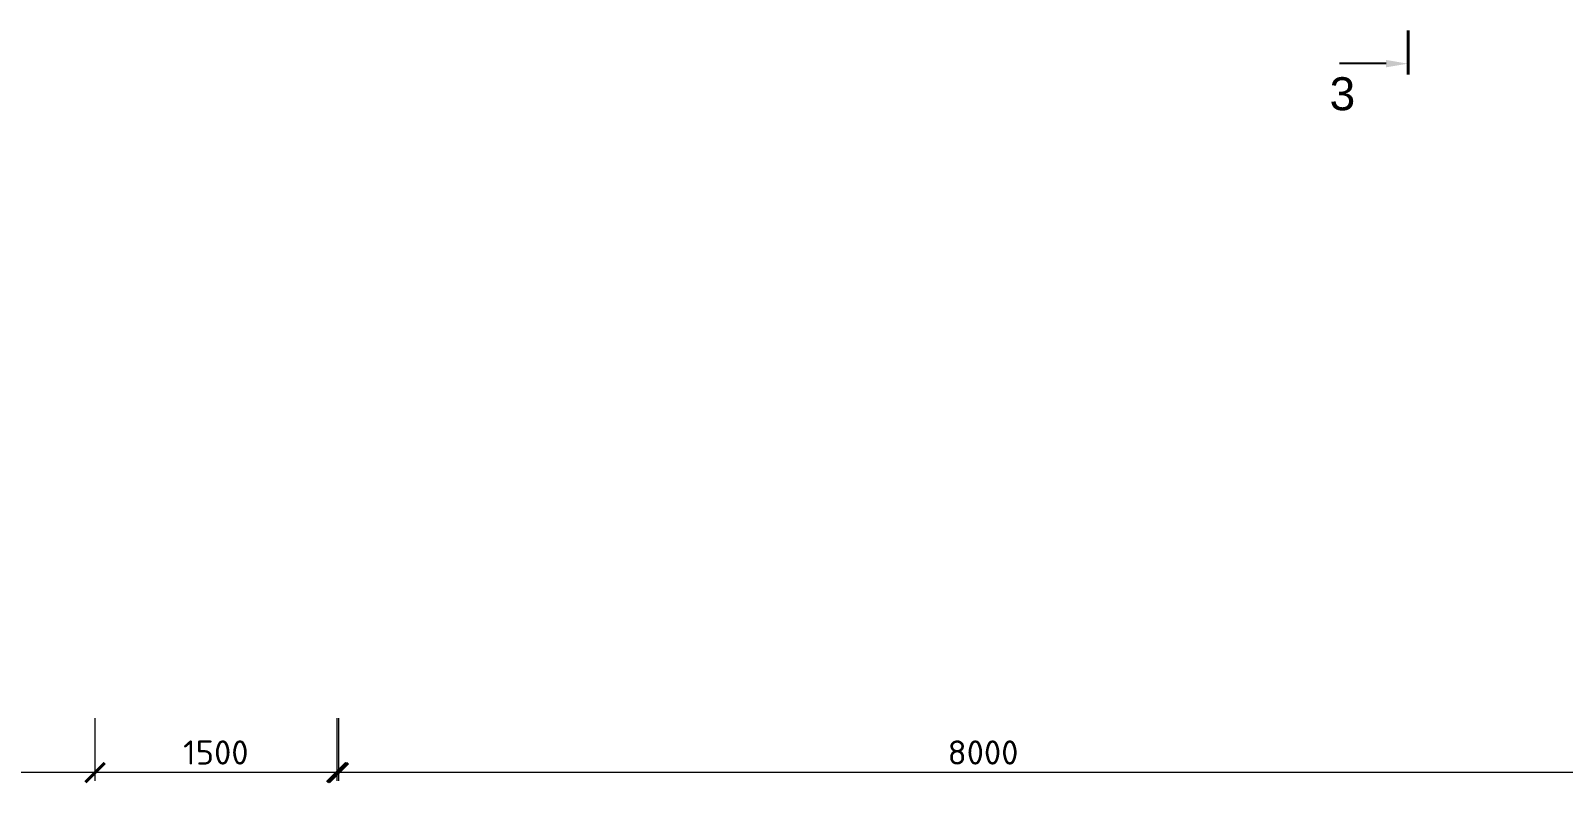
# Model space of a CAD drawing. Header units: millimetres. Extents: x 313506 to 417817, y -39276 to 9875.
# Drawn here: x 327358 to 336869, y -39276 to -34606 of the extents above; entities that cross this region are included whole.
import ezdxf

# ---------------------------------------------------------------- set-up
doc = ezdxf.new("R2010")
doc.units = ezdxf.units.MM
doc.styles.add('ARTEM Arial', font='simplex.shx')
doc.dimstyles.new('ARTEM', dxfattribs={"dimtxt": 70, "dimasz": 50, "dimexe": 35, "dimexo": 15, "dimgap": 10, "dimtad": 1, "dimdec": 0, "dimtxsty": 'ARTEM Arial', "dimcen": 2.5, "dimclrd": 7, "dimclre": 7, "dimclrt": 7, "dimadec": 0, "dimazin": 0, "dimtfac": 1, "dimtdec": 0, "dimtmove": 0, "dimatfit": 3, "dimfxl": 1, "dimlwd": 15, "dimlwe": 15, "dimarcsym": 0})

# ---------------------------------------------------------------- blocks, each defined once
blk = doc.blocks.new('_ArchTick')
at = {"color": 0, "linetype": 'ByBlock', "const_width": 0.15}
blk.add_lwpolyline([(-0.5, -0.5), (0.5, 0.5)], dxfattribs=at)
blk = doc.blocks.new('*D344')
at = {"color": 7, "lineweight": 15, "transparency": 16777216}
for p, q in [((327757.5, -38872), (327757.5, -39259.3)), ((329257.5, -38872), (329257.5, -39259.3)), ((329257.5, -39209.3), (327757.5, -39209.3))]:
    blk.add_line(p, q, dxfattribs=at)
at = {"layer": 'Defpoints', "color": 0, "lineweight": 20, "transparency": 16777216}
for p in [(327757.5, -38857), (329257.5, -38857), (327757.5, -39209.3)]:
    blk.add_point(p, dxfattribs=at)
at = {"color": 7, "lineweight": 15, "transparency": 16777216, "xscale": 120, "yscale": 120, "zscale": 120, "rotation": 180}
blk.add_blockref('_ArchTick', (327757.5, -39209.3), dxfattribs=at)
at = {"color": 7, "lineweight": 15, "transparency": 16777216, "xscale": 120, "yscale": 120, "zscale": 120}
blk.add_blockref('_ArchTick', (329257.5, -39209.3), dxfattribs=at)
at = {"color": 7, "lineweight": 20, "transparency": 16777216, "insert": (328507.5, -39084.3), "char_height": 150, "attachment_point": 5, "style": 'ARTEM Arial'}
blk.add_mtext('1500', dxfattribs=at)
blk = doc.blocks.new('*D345')
at = {"color": 7, "lineweight": 15, "transparency": 16777216}
for p, q in [((319757.5, -38872), (319757.5, -39259.3)), ((327757.5, -38887), (327757.5, -39259.3)), ((327757.5, -39209.3), (319757.5, -39209.3))]:
    blk.add_line(p, q, dxfattribs=at)
at = {"layer": 'Defpoints', "color": 0, "lineweight": 20, "transparency": 16777216}
for p in [(319757.5, -38857), (327757.5, -38872), (319757.5, -39209.3)]:
    blk.add_point(p, dxfattribs=at)
at = {"color": 7, "lineweight": 15, "transparency": 16777216, "xscale": 120, "yscale": 120, "zscale": 120, "rotation": 180}
blk.add_blockref('_ArchTick', (319757.5, -39209.3), dxfattribs=at)
at = {"color": 7, "lineweight": 15, "transparency": 16777216, "xscale": 120, "yscale": 120, "zscale": 120}
blk.add_blockref('_ArchTick', (327757.5, -39209.3), dxfattribs=at)
at = {"color": 7, "lineweight": 20, "transparency": 16777216, "insert": (323757.5, -39084.3), "char_height": 150, "attachment_point": 5, "style": 'ARTEM Arial'}
blk.add_mtext('8000', dxfattribs=at)
blk = doc.blocks.new('*D346')
at = {"color": 7, "lineweight": 15, "transparency": 16777216}
for p, q in [((329267.8, -38872), (329267.8, -39259.3)), ((337268.1, -38872), (337268.1, -39259.3)), ((337268.1, -39209.3), (329267.8, -39209.3))]:
    blk.add_line(p, q, dxfattribs=at)
at = {"layer": 'Defpoints', "color": 0, "lineweight": 20, "transparency": 16777216}
for p in [(329267.8, -38857), (337268.1, -38857), (329267.8, -39209.3)]:
    blk.add_point(p, dxfattribs=at)
at = {"color": 7, "lineweight": 15, "transparency": 16777216, "xscale": 120, "yscale": 120, "zscale": 120, "rotation": 180}
blk.add_blockref('_ArchTick', (329267.8, -39209.3), dxfattribs=at)
at = {"color": 7, "lineweight": 15, "transparency": 16777216, "xscale": 120, "yscale": 120, "zscale": 120}
blk.add_blockref('_ArchTick', (337268.1, -39209.3), dxfattribs=at)
at = {"color": 7, "lineweight": 20, "transparency": 16777216, "insert": (333268, -39084.3), "char_height": 150, "attachment_point": 5, "style": 'ARTEM Arial'}
blk.add_mtext('8000', dxfattribs=at)
blk = doc.blocks.new('*D347')
at = {"color": 7, "lineweight": 15, "transparency": 16777216}
for p, q in [((327757.5, -38872), (327757.5, -39259.3)), ((329257.5, -38872), (329257.5, -39259.3)), ((329257.5, -39209.3), (327757.5, -39209.3))]:
    blk.add_line(p, q, dxfattribs=at)
at = {"layer": 'Defpoints', "color": 0, "lineweight": 20, "transparency": 16777216}
for p in [(327757.5, -38857), (329257.5, -38857), (327757.5, -39209.3)]:
    blk.add_point(p, dxfattribs=at)
at = {"color": 7, "lineweight": 15, "transparency": 16777216, "xscale": 120, "yscale": 120, "zscale": 120, "rotation": 180}
blk.add_blockref('_ArchTick', (327757.5, -39209.3), dxfattribs=at)
at = {"color": 7, "lineweight": 15, "transparency": 16777216, "xscale": 120, "yscale": 120, "zscale": 120}
blk.add_blockref('_ArchTick', (329257.5, -39209.3), dxfattribs=at)
at = {"color": 7, "lineweight": 20, "transparency": 16777216, "insert": (328507.5, -39084.3), "char_height": 150, "attachment_point": 5, "style": 'ARTEM Arial'}
blk.add_mtext('1500', dxfattribs=at)

msp = doc.modelspace()

# ---------------------------------------------------------------- linework, layer by layer
at = {"color": 1, "lineweight": 40}
msp.add_line((335905.6, -34879.3), (335905.6, -34606.3), dxfattribs=at)
at = {"color": 1, "linetype": 'ByBlock', "lineweight": -2}
msp.add_lwpolyline([(335769.1, -34811.1), (335479.6, -34811.1)], dxfattribs=at)
at = {"color": 1, "lineweight": 25}
msp.add_solid([(335769.1, -34833.8), (335905.6, -34811.1), (335769.1, -34788.3)], dxfattribs=at)

# ---------------------------------------------------------------- texts
at = {"color": 1, "lineweight": 25, "insert": (335577.3, -35102.9), "char_height": 204.75, "attachment_point": 9}
msp.add_mtext('{\\fArial|b0|i0|c204|p34;3}', dxfattribs=at)

# ---------------------------------------------------------------- dimensions: what is measured, and where the dimension line sits
at = {"lineweight": 20}
for base, p1, p2, picture, middle in [((319757.5, -39209.3), (327757.5, -38872), (319757.5, -38857), '*D345', (323757.5, -39084.3)), ((327757.5, -39209.3), (329257.5, -38857), (327757.5, -38857), '*D344', (328507.5, -39084.3)), ((327757.5, -39209.3), (329257.5, -38857), (327757.5, -38857), '*D347', (328507.5, -39084.3)), ((329267.8, -39209.3), (337268.1, -38857), (329267.8, -38857), '*D346', (333268, -39084.3))]:
    dim = msp.add_linear_dim(base=base, p1=p1, p2=p2, angle=180, dimstyle='ARTEM', override={"dimtxt": 150, "dimasz": 120, "dimexe": 50, "dimgap": 50, "dimblk1": 'ArchTick', "dimblk2": 'ArchTick', "dimsah": 1}, dxfattribs=at)
    dim.commit()
    dim.dimension.update_dxf_attribs({"geometry": picture, "text_midpoint": middle})

doc.saveas('drawing.dxf')
